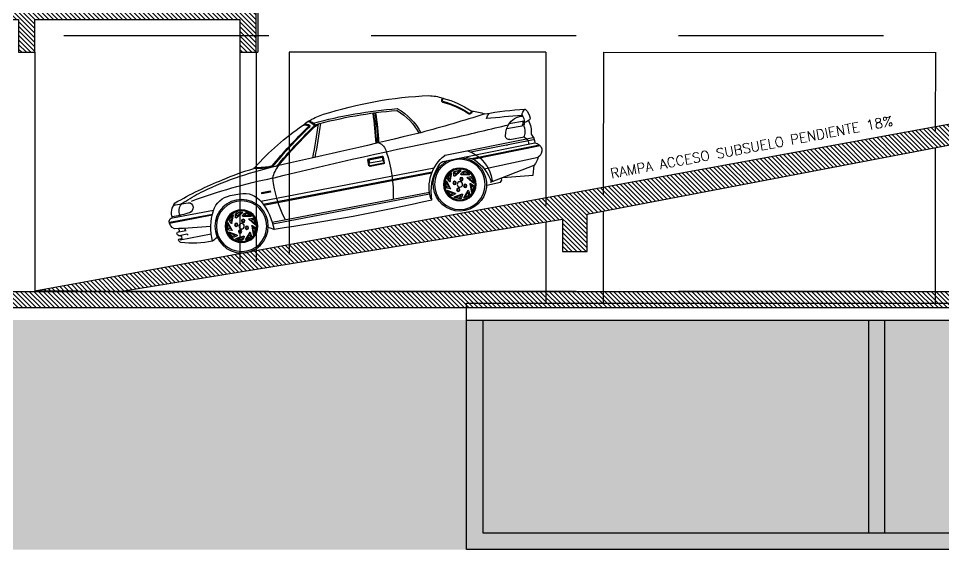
# Model space of a CAD drawing. Header units: metres. Extents: x 126 to 596, y -539 to -70.
# Drawn here: x 251.07 to 262.35, y -403.37 to -396.88 of the extents above; entities that cross this region are included whole.
import ezdxf

# ---------------------------------------------------------------- set-up
doc = ezdxf.new("R2010")
doc.units = ezdxf.units.M
doc.header["$LTSCALE"] = 10
doc.linetypes.add('CENTRO', pattern=[2, 1.25, -0.25, 0.25, -0.25])
doc.linetypes.add('HIDDEN', pattern=[0.375, 0.25, -0.125])
for name, color, linetype in [('-SAN 8', 8, 'CENTRO'), ('0.1', 1, 'Continuous'), ('01', 1, 'Continuous'), ('02', 2, 'Continuous'), ('_ARQ-equipamiento', 8, 'Continuous'), ('A- Estructura', 5, 'Continuous'), ('A- Hatch Hormigon', 255, 'Continuous'), ('Dr Ejes en bloque', 4, 'Continuous'), ('PISO', 251, 'Continuous'), ('Texto', 3, 'Continuous')]:
    doc.layers.add(name, color=color, linetype=linetype)
doc.styles.add('T12', font='romans.shx', dxfattribs={"height": 0.12})

# ---------------------------------------------------------------- blocks, each defined once
blk = doc.blocks.new('Cabrioc')
for p, q in [((-2.019, 0.923), (-2.204, 0.923)), ((-1.979, 0.869), (-2.19, 0.869)), ((-0.431, 0.815), (-0.431, 0.741)), ((-0.425, 0.815), (-0.425, 0.741)), ((-0.254, 0.826), (-0.42, 0.826)), ((-0.254, 0.819), (-0.42, 0.819)), ((-0.254, 0.812), (-0.42, 0.812)), ((-0.42, 0.812), (-0.42, 0.773)), ((-0.254, 0.812), (-0.254, 0.773)), ((-0.249, 0.741), (-0.249, 0.815)), ((-0.242, 0.741), (-0.242, 0.815)), ((-1.177, 0.692), (-2.273, 0.701)), ((-1.493, 0.672), (-2.273, 0.679)), ((-1.991, 0.731), (-2.167, 0.731)), ((-0.254, 0.773), (-0.42, 0.773)), ((-0.42, 0.737), (-0.254, 0.737)), ((-0.42, 0.73), (-0.254, 0.73)), ((1.488, 0.701), (1.369, 0.701)), ((-1.501, 0.582), (-2.338, 0.589)), ((-1.487, 0.591), (-2.332, 0.598)), ((-1.135, 0.624), (-2.282, 0.634)), ((1.136, 0.566), (-1.018, 0.566)), ((1.105, 0.666), (1, 0.666)), ((1, 0.666), (1, 0.649)), ((1, 0.649), (1.105, 0.649)), ((1.105, 0.649), (1.105, 0.666)), ((2.233, 0.566), (1.721, 0.566)), ((-1.614, 0.441), (-2.289, 0.454)), ((-1.324, 0.431), (-1.355, 0.455)), ((-1.241, 0.421), (-1.335, 0.473)), ((-1.259, 0.44), (-1.316, 0.471)), ((-1.257, 0.443), (-1.261, 0.466)), ((-1.236, 0.425), (-1.244, 0.463)), ((-1.179, 0.365), (-1.218, 0.464)), ((1.113, 0.521), (-0.985, 0.521)), ((1.108, 0.51), (-0.977, 0.51)), ((1.388, 0.431), (1.357, 0.455)), ((1.47, 0.421), (1.376, 0.473)), ((1.452, 0.44), (1.395, 0.471)), ((1.455, 0.443), (1.45, 0.466)), ((1.475, 0.425), (1.467, 0.463)), ((1.533, 0.365), (1.493, 0.464)), ((2.278, 0.521), (1.744, 0.521)), ((2.278, 0.51), (1.75, 0.51)), ((-1.659, 0.263), (-2.222, 0.368)), ((-2.186, 0.251), (-2.222, 0.368)), ((-1.392, 0.374), (-1.459, 0.29)), ((-1.414, 0.359), (-1.454, 0.309)), ((-1.415, 0.362), (-1.439, 0.361)), ((-1.395, 0.379), (-1.434, 0.378)), ((-1.325, 0.425), (-1.43, 0.404)), ((-1.351, 0.428), (-1.414, 0.415)), ((-1.351, 0.431), (-1.369, 0.446)), ((-1.181, 0.391), (-1.204, 0.451)), ((-1.177, 0.391), (-1.166, 0.411)), ((-1.173, 0.364), (-1.154, 0.399)), ((-1.168, 0.281), (-1.134, 0.382)), ((-1.152, 0.303), (-1.132, 0.363)), ((1.319, 0.374), (1.253, 0.29)), ((1.297, 0.359), (1.257, 0.309)), ((1.296, 0.362), (1.272, 0.361)), ((1.317, 0.379), (1.277, 0.378)), ((1.386, 0.425), (1.281, 0.404)), ((1.36, 0.428), (1.297, 0.415)), ((1.361, 0.431), (1.342, 0.446)), ((1.531, 0.391), (1.507, 0.451)), ((1.534, 0.391), (1.545, 0.411)), ((1.538, 0.364), (1.557, 0.399)), ((1.544, 0.281), (1.578, 0.382)), ((1.559, 0.303), (1.579, 0.363)), ((2.188, 0.386), (2.098, 0.386)), ((2.188, 0.341), (2.098, 0.341)), ((-1.817, 0.292), (-2.186, 0.251)), ((-1.801, 0.28), (-1.801, 0.289)), ((-1.801, 0.261), (-1.801, 0.28)), ((-1.782, 0.243), (-1.801, 0.261)), ((-1.607, 0.236), (-1.782, 0.243)), ((-1.416, 0.294), (-1.445, 0.268)), ((-1.421, 0.267), (-1.438, 0.252)), ((-1.417, 0.266), (-1.416, 0.202)), ((-1.41, 0.291), (-1.408, 0.184)), ((-1.213, 0.21), (-1.122, 0.266)), ((-1.187, 0.216), (-1.132, 0.25)), ((-1.163, 0.277), (-1.127, 0.291)), ((-1.15, 0.3), (-1.128, 0.309)), ((1.047, 0.285), (-0.905, 0.285)), ((1.044, 0.263), (-0.903, 0.263)), ((1.296, 0.294), (1.266, 0.268)), ((1.291, 0.267), (1.273, 0.252)), ((1.294, 0.266), (1.296, 0.202)), ((1.301, 0.291), (1.304, 0.184)), ((1.498, 0.21), (1.59, 0.266)), ((1.524, 0.216), (1.579, 0.25)), ((1.548, 0.277), (1.584, 0.291)), ((1.562, 0.3), (1.583, 0.309)), ((2.189, 0.285), (1.805, 0.285)), ((2.188, 0.299), (2.169, 0.299)), ((-1.377, 0.215), (-1.383, 0.176)), ((-1.371, 0.217), (-1.3, 0.136)), ((-1.364, 0.192), (-1.367, 0.168)), ((-1.36, 0.193), (-1.318, 0.144)), ((-1.297, 0.18), (-1.276, 0.146)), ((-1.293, 0.185), (-1.187, 0.169)), ((-1.271, 0.17), (-1.259, 0.15)), ((-1.269, 0.173), (-1.206, 0.163)), ((-1.212, 0.204), (-1.175, 0.192)), ((-1.187, 0.213), (-1.165, 0.206)), ((1.334, 0.215), (1.329, 0.176)), ((1.34, 0.217), (1.411, 0.136)), ((1.348, 0.192), (1.344, 0.168)), ((1.351, 0.193), (1.393, 0.144)), ((1.415, 0.18), (1.435, 0.146)), ((1.418, 0.185), (1.524, 0.169)), ((1.44, 0.17), (1.452, 0.15)), ((1.442, 0.173), (1.505, 0.163)), ((1.499, 0.204), (1.536, 0.192)), ((1.524, 0.213), (1.547, 0.206))]:
    blk.add_line(p, q)
for centre, radius in [((-1.288, 0.308), 0.308), ((1.423, 0.308), 0.326), ((1.423, 0.308), 0.308), ((-1.288, 0.308), 0.2), ((-1.288, 0.308), 0.187), ((1.423, 0.308), 0.2), ((1.423, 0.308), 0.187), ((-1.319, 0.368), 0.0203), ((-1.319, 0.368), 0.0135), ((-1.288, 0.308), 0.033), ((-1.228, 0.338), 0.0203), ((-1.228, 0.338), 0.0135), ((1.392, 0.368), 0.0203), ((1.392, 0.368), 0.0135), ((1.423, 0.308), 0.033), ((1.483, 0.338), 0.0203), ((1.483, 0.338), 0.0135), ((-1.348, 0.277), 0.0203), ((-1.348, 0.277), 0.0135), ((-1.257, 0.248), 0.0203), ((-1.257, 0.248), 0.0135), ((1.363, 0.277), 0.0203), ((1.363, 0.277), 0.0135), ((1.454, 0.248), 0.0203), ((1.454, 0.248), 0.0135)]:
    blk.add_circle(centre, radius)
for centre, radius, start, end in [((-0.4, -3.36), 4.857, 83.0689, 98.5116), ((-0.85, 0.432), 1.041, 114.858, 135.4104), ((-1.282, 1.37), 0.0124, 77.4781, 161.1691), ((-1.302, 1.35), 0.0299, 347.7909, 61.9251), ((-1.029, 0.974), 0.478, 100.851, 121.5539), ((-1.302, 1.35), 0.0389, 350.0796, 54.5833), ((-0.227, 0.797), 0.745, 131.0794, 162.8542), ((-0.709, 1.35), 0.0112, 96.465, 131.0794), ((-0.114, -3.902), 5.297, 85.2323, 96.465), ((-0.114, -3.902), 5.274, 85.3605, 96.3959), ((4.728, 1.65), 5.18, 183.186, 187.2798), ((4.728, 1.65), 5.171, 183.186, 187.2967), ((4.728, 1.65), 5.153, 183.186, 187.3307), ((4.728, 1.65), 5.144, 183.186, 187.3478), ((0.122, 0.824), 0.641, 68.728, 84.2805), ((8.718, 4.298), 8.972, 199.1163, 201.8192), ((0.231, 1.216), 0.144, 51.0672, 82.1073), ((8.718, 4.298), 8.945, 199.1903, 201.8952), ((0.334, 1.348), 0.0225, 149.5592, 236.9277), ((0.443, 1.284), 0.149, 117.3147, 149.5592), ((0.349, 1.351), 0.0225, 144.2434, 236.8235), ((0.443, 1.284), 0.138, 112.6905, 144.2434), ((0.316, 1.222), 0.203, 54.602, 79.0008), ((0.384, 1.356), 0.0112, 129.5518, 236.5783), ((0.443, 1.284), 0.104, 95.3706, 129.5518), ((0.404, 1.356), 0.0112, 118.532, 236.4237), ((0.443, 1.284), 0.0931, 77.4466, 118.532), ((0.427, 1.334), 0.0539, 49.2157, 83.0288), ((-0.846, -1.601), 3.251, 52.5659, 66.2982), ((-0.85, 0.432), 1.005, 114.858, 135.4104), ((-0.85, 0.432), 0.996, 114.9233, 135.3701), ((-1.275, 1.345), 0.0112, 294.9233, 350.0796), ((-0.227, 0.797), 0.722, 131.5834, 162.8542), ((-0.701, 1.33), 0.009, 96.3959, 131.5834), ((-3.037, -3.827), 6.154, 50.9248, 56.9277), ((-3.037, -3.827), 6.165, 50.7892, 56.8235), ((-3.037, -3.827), 6.199, 50.3698, 56.5783), ((-3.037, -3.827), 6.21, 50.4059, 56.4237), ((-1.351, 0.384), 0.815, 107.8567, 119.2298), ((-1.596, 1.159), 0.0055, 44.4291, 170.5949), ((-1.57, 1.159), 0.0307, 178.0247, 279.5001), ((-1.57, 1.159), 0.0217, 169.3491, 281.4716), ((-1.567, 1.139), 0.0112, 279.5001, 315.3701), ((-2.058, 0.936), 0.225, 147.4347, 178.9755), ((-2.238, 1.051), 0.0112, 96.8281, 147.4347), ((-1.674, -3.659), 4.755, 90.9098, 96.8281), ((-2.35, 0.926), 0.175, 22.7967, 50.8949), ((-3.69, 17.408), 16.483, 275.2267, 276.7288), ((-1.953, 0.926), 0.225, 30.1565, 48.3349), ((0.507, 20.101), 19.139, 263.2288, 265.6653), ((3.828, 104.515), 103.608, 267.3628, 268.34647), ((-2.271, 0.94), 0.0112, 178.9755, 205.073), ((-2.249, 0.95), 0.0355, 205.073, 258.4513), ((-2, 0.831), 0.269, 161.7461, 198.2539), ((-2.161, 1.187), 0.288, 250.6614, 261.9945), ((-2.058, 0.936), 0.147, 154.3404, 194.1564), ((-2.165, 0.783), 0.202, 39.0562, 99.3403), ((-2.105, 0.917), 0.0797, 173.9455, 216.3362), ((-5.017, -76.34), 77.309, 87.26837, 87.7691), ((-2.225, 0.727), 0.285, 11.8126, 40.299), ((-0.334, 0.867), 0.148, 121.1404, 179.024), ((0.742, -3.25), 4.201, 75.3257, 88.6813), ((0.639, 0.702), 0.318, 20.5556, 51.1483), ((0.938, 1.789), 0.843, 265.5172, 284.01), ((0.938, 1.789), 0.832, 268.8473, 283.3926), ((1.13, 0.967), 0.0127, 17.9234, 86.9543), ((0.932, -1.69), 2.669, 76.7403, 85.4781), ((0.752, -3.238), 4.221, 70.4292, 79.1854), ((-2.151, 0.905), 0.0496, 185.9648, 223.3488), ((-2, 0.831), 0.192, 167.8703, 208.6423), ((-1.563, -45.047), 45.929, 86.8801, 89.7127), ((1.148, 0.65), 1.644, 172.3493, 192.833), ((-0.42, 0.815), 0.0112, 90, 180), ((-0.42, 0.815), 0.0045, 90, 180), ((-0.254, 0.815), 0.0112, 0, 90), ((-0.254, 0.815), 0.0045, 0, 90), ((-0.417, 0.683), 1.36, 342.988, 5.5188), ((0.881, -5.722), 6.537, 80.4687, 89.5128), ((1.347, -0.932), 1.805, 67.6073, 75.4738), ((-2.118, 0.654), 0.166, 146.0895, 186.919), ((-2.118, 0.654), 0.0884, 127.1257, 193.5067), ((-2.178, 0.733), 0.0112, 307.1257, 28.6423), ((-1.991, 0.776), 0.045, 270, 11.8126), ((-1.233, 0.302), 0.452, 119.9214, 183.3967), ((-1.177, 0.681), 0.0112, 62.6405, 89.506), ((-1.401, 0.249), 0.497, 354.6148, 62.6405), ((-0.42, 0.741), 0.0112, 180, 270), ((-0.42, 0.741), 0.0045, 180, 270), ((-0.254, 0.741), 0.0045, 270, 0), ((-0.254, 0.741), 0.0112, 270, 0), ((1.369, 0.431), 0.27, 90, 153.2559), ((1.488, 0.431), 0.27, 28.6097, 90), ((2.029, 0.654), 0.0687, 128.6577, 277.1751), ((2.13, -0.799), 1.514, 87.7081, 95.479), ((2.011, 0.61), 0.129, 339.9877, 79.5668), ((2.039, 0.59), 0.196, 353.0041, 49.5687), ((-2.255, 0.543), 0.0952, 106.7446, 248.9602), ((-2.225, 0.727), 0.285, 346.3486, 349.7527), ((-1.141, 0.194), 0.534, 135.73, 172.5724), ((-1.288, 0.308), 0.326, 102.6798, 76.3323), ((-1.273, 0.235), 0.415, 109.4864, 127.0394), ((-1.224, 0.439), 0.205, 38.2889, 64.2263), ((-1.511, 0.176), 0.594, 0.7773, 41.0717), ((2.208, 2.681), 2.102, 265.3404, 270.7209), ((2.239, 0.527), 0.04, 8.5204, 97.7399), ((-2.078, 0.55), 0.232, 204.5907, 231.8067), ((-1.239, 0.253), 0.246, 124.3442, 141.4881), ((-1.367, 0.44), 0.0194, 51.6265, 124.3442), ((-1.285, 0.234), 0.246, 84.3442, 101.4881), ((-1.286, 0.328), 0.148, 84.3442, 101.4881), ((-1.315, 0.472), 0.000778, 101.4881, 241.399), ((-1.273, 0.463), 0.0117, 11.6265, 84.3442), ((-1.263, 0.46), 0.0194, 11.6265, 84.3442), ((-1.334, 0.249), 0.246, 44.3442, 61.4881), ((-1.203, 0.451), 0.000778, 61.4881, 201.399), ((-1.274, 0.322), 0.148, 44.3442, 61.4881), ((1.859, 0.184), 0.819, 153.2559, 179.2508), ((1.473, 0.253), 0.246, 124.3442, 141.4881), ((1.345, 0.44), 0.0194, 51.6265, 124.3442), ((1.426, 0.234), 0.246, 84.3442, 101.4881), ((1.396, 0.472), 0.000778, 101.4881, 241.399), ((1.425, 0.328), 0.148, 84.3442, 101.4881), ((1.439, 0.463), 0.0117, 11.6265, 84.3442), ((1.448, 0.46), 0.0194, 11.6265, 84.3442), ((1.378, 0.249), 0.246, 44.3442, 61.4881), ((1.508, 0.451), 0.000778, 61.4881, 201.399), ((1.438, 0.322), 0.148, 44.3442, 61.4881), ((1.132, 0.237), 0.675, 356.4204, 28.6097), ((2.178, 0.517), 0.102, 303.0901, 9.5869), ((-1.215, 0.297), 0.246, 164.3442, 181.4881), ((-1.308, 0.313), 0.148, 164.3442, 181.4881), ((-1.433, 0.358), 0.0194, 91.6265, 164.3442), ((-1.439, 0.35), 0.0117, 91.6265, 164.3442), ((-1.3, 0.324), 0.148, 124.3442, 141.4881), ((-1.415, 0.416), 0.000778, 141.4881, 281.399), ((-1.415, 0.36), 0.00194, 321.399, 91.6265), ((-1.394, 0.376), 0.00324, 321.399, 91.6265), ((-1.376, 0.437), 0.0117, 51.6265, 124.3442), ((-1.352, 0.43), 0.00194, 281.399, 51.6265), ((-1.326, 0.428), 0.00324, 281.399, 51.6265), ((-1.258, 0.442), 0.00194, 241.399, 11.6265), ((-1.239, 0.424), 0.00324, 241.399, 11.6265), ((-1.179, 0.392), 0.00194, 201.399, 331.6265), ((-1.176, 0.366), 0.00324, 201.399, 331.6265), ((-1.176, 0.417), 0.0117, 331.6265, 44.3442), ((-1.171, 0.408), 0.0194, 331.6265, 44.3442), ((-1.131, 0.363), 0.000778, 21.4881, 161.399), ((-1.36, 0.292), 0.246, 4.3442, 21.4881), ((-1.268, 0.309), 0.148, 4.3442, 21.4881), ((1.496, 0.297), 0.246, 164.3442, 181.4881), ((1.404, 0.313), 0.148, 164.3442, 181.4881), ((1.278, 0.358), 0.0194, 91.6265, 164.3442), ((1.273, 0.35), 0.0117, 91.6265, 164.3442), ((1.412, 0.324), 0.148, 124.3442, 141.4881), ((1.297, 0.416), 0.000778, 141.4881, 281.399), ((1.296, 0.36), 0.00194, 321.399, 91.6265), ((1.317, 0.376), 0.00324, 321.399, 91.6265), ((1.335, 0.437), 0.0117, 51.6265, 124.3442), ((1.359, 0.43), 0.00194, 281.399, 51.6265), ((1.386, 0.428), 0.00324, 281.399, 51.6265), ((1.453, 0.442), 0.00194, 241.399, 11.6265), ((1.472, 0.424), 0.00324, 241.399, 11.6265), ((1.532, 0.392), 0.00194, 201.399, 331.6265), ((1.536, 0.366), 0.00324, 201.399, 331.6265), ((1.535, 0.417), 0.0117, 331.6265, 44.3442), ((1.54, 0.408), 0.0194, 331.6265, 44.3442), ((1.58, 0.363), 0.000778, 21.4881, 161.399), ((1.351, 0.292), 0.246, 4.3442, 21.4881), ((1.443, 0.309), 0.148, 4.3442, 21.4881), ((1.254, 6.349), 5.998, 275.1578, 279.3996), ((2.113, 0.315), 0.0304, 118.8336, 166.6386), ((2.124, 0.404), 0.0194, 157.0689, 247.0117), ((2.194, 0.313), 0.0287, 78.9014, 258.9014), ((2.211, 0.407), 0.0307, 148.0854, 222.9106), ((2.191, 0.363), 0.0234, 291.4517, 97.3969), ((-1.454, 0.309), 0.000778, 181.4881, 321.399), ((-1.432, 0.253), 0.0194, 131.6265, 204.3442), ((-1.225, 0.347), 0.246, 204.3442, 221.4881), ((-1.43, 0.243), 0.0117, 131.6265, 204.3442), ((-1.306, 0.299), 0.148, 204.3442, 221.4881), ((-1.419, 0.266), 0.00194, 1.399, 131.6265), ((-1.413, 0.291), 0.00324, 1.399, 131.6265), ((-1.165, 0.28), 0.00324, 161.399, 291.6265), ((-1.353, 0.342), 0.246, 324.3442, 341.4881), ((-1.15, 0.302), 0.00194, 161.399, 291.6265), ((-1.271, 0.296), 0.148, 324.3442, 341.4881), ((-1.132, 0.249), 0.000778, 341.4881, 121.399), ((-1.132, 0.32), 0.0117, 291.6265, 4.3442), ((-1.134, 0.31), 0.0194, 291.6265, 4.3442), ((1.423, -0.366), 0.679, 117.9055, 124.2769), ((1.257, 0.309), 0.000778, 181.4881, 321.399), ((1.279, 0.253), 0.0194, 131.6265, 204.3442), ((1.486, 0.347), 0.246, 204.3442, 221.4881), ((1.281, 0.243), 0.0117, 131.6265, 204.3442), ((1.405, 0.299), 0.148, 204.3442, 221.4881), ((1.292, 0.266), 0.00194, 1.399, 131.6265), ((1.298, 0.291), 0.00324, 1.399, 131.6265), ((1.547, 0.28), 0.00324, 161.399, 291.6265), ((1.358, 0.342), 0.246, 324.3442, 341.4881), ((1.561, 0.302), 0.00194, 161.399, 291.6265), ((1.44, 0.296), 0.148, 324.3442, 341.4881), ((1.579, 0.249), 0.000778, 341.4881, 121.399), ((1.579, 0.32), 0.0117, 291.6265, 4.3442), ((1.577, 0.31), 0.0194, 291.6265, 4.3442), ((1.423, -0.366), 0.679, 55.7231, 62.0945), ((1.831, 1.35), 1.155, 268.729, 288.0028), ((2.184, 0.266), 0.0329, 35.5032, 82.1555), ((2.164, 0.292), 0.0472, 301.2489, 351.9365), ((-1.416, 0.202), 0.000778, 221.4881, 1.399), ((-1.363, 0.173), 0.0194, 171.6265, 244.3442), ((-1.374, 0.215), 0.00324, 41.399, 171.6265), ((-1.265, 0.378), 0.246, 244.3442, 261.4881), ((-1.356, 0.167), 0.0117, 171.6265, 244.3442), ((-1.362, 0.191), 0.00194, 41.399, 171.6265), ((-1.297, 0.289), 0.148, 244.3442, 261.4881), ((-1.318, 0.144), 0.000778, 261.4881, 41.399), ((-1.294, 0.181), 0.00324, 81.399, 211.6265), ((-1.259, 0.156), 0.0194, 211.6265, 284.3442), ((-1.27, 0.171), 0.00194, 81.399, 211.6265), ((-1.249, 0.156), 0.0117, 211.6265, 284.3442), ((-1.316, 0.376), 0.246, 284.3442, 301.4881), ((-1.283, 0.288), 0.148, 284.3442, 301.4881), ((-1.211, 0.207), 0.00324, 121.399, 251.6265), ((-1.206, 0.163), 0.000778, 301.4881, 81.399), ((-1.186, 0.215), 0.00194, 121.399, 251.6265), ((-1.169, 0.21), 0.0194, 251.6265, 324.3442), ((-1.161, 0.217), 0.0117, 251.6265, 324.3442), ((-0.071, 23.288), 23.119, 267.9029, 272.7557), ((1.295, 0.202), 0.000778, 221.4881, 1.399), ((1.348, 0.173), 0.0194, 171.6265, 244.3442), ((1.338, 0.215), 0.00324, 41.399, 171.6265), ((1.446, 0.378), 0.246, 244.3442, 261.4881), ((1.356, 0.167), 0.0117, 171.6265, 244.3442), ((1.35, 0.191), 0.00194, 41.399, 171.6265), ((1.415, 0.289), 0.148, 244.3442, 261.4881), ((1.393, 0.144), 0.000778, 261.4881, 41.399), ((1.417, 0.181), 0.00324, 81.399, 211.6265), ((1.452, 0.156), 0.0194, 211.6265, 284.3442), ((1.442, 0.171), 0.00194, 81.399, 211.6265), ((1.462, 0.156), 0.0117, 211.6265, 284.3442), ((1.396, 0.376), 0.246, 284.3442, 301.4881), ((1.428, 0.288), 0.148, 284.3442, 301.4881), ((1.5, 0.207), 0.00324, 121.399, 251.6265), ((1.505, 0.163), 0.000778, 301.4881, 81.399), ((1.525, 0.215), 0.00194, 121.399, 251.6265), ((1.542, 0.21), 0.0194, 251.6265, 324.3442), ((1.55, 0.217), 0.0117, 251.6265, 324.3442)]:
    blk.add_arc(centre, radius, start, end)
blk = doc.blocks.new('niveles')
at = {"layer": 'PISO', "linetype": 'HIDDEN'}
for p, q in [((572.165, -298.214), (533.455, -298.214)), ((572.165, -301.334), (533.455, -301.334))]:
    blk.add_line(p, q, dxfattribs=at)

msp = doc.modelspace()

# ---------------------------------------------------------------- hatches: boundary and pattern name
at = {"layer": '-SAN 8', "transparency": 33554508}
h = msp.add_hatch(dxfattribs=at)
h.set_pattern_fill('AR-PARQ1', color=256, scale=0.0015, angle=45, style=0)
h.set_pattern_definition([(135, (113.97, -14.054), (-0.64657844, 0), [0.4572, -0.4572]), (135, (114.0239, -14.0001), (-0.64657844, 0), [0.4572, -0.4572]), (135, (114.07777, -13.9462), (-0.64657844, 0), [0.4572, -0.4572]), (135, (114.13165, -13.89233), (-0.64657844, 0), [0.4572, -0.4572]), (135, (114.18553, -13.83845), (-0.64657844, 0), [0.4572, -0.4572]), (135, (114.2394, -13.78457), (-0.64657844, 0), [0.4572, -0.4572]), (135, (114.2933, -13.7307), (-0.64657844, 0), [0.4572, -0.4572]), (45, (113.6467, -13.7307), (0.64657844, 0), [0.4572, -0.4572]), (45, (113.59284, -13.6768), (0.64657844, 0), [0.4572, -0.4572]), (45, (113.53895, -13.62293), (0.64657844, 0), [0.4572, -0.4572]), (45, (113.48507, -13.56904), (0.64657844, 0), [0.4572, -0.4572]), (45, (113.4312, -13.51516), (0.64657844, 0), [0.4572, -0.4572]), (45, (113.3773, -13.4613), (0.64657844, 0), [0.4572, -0.4572]), (45, (113.32343, -13.4074), (0.64657844, 0), [0.4572, -0.4572])])
h.paths.add_polyline_path([(266.534, -400.567), (272.222, -400.567), (272.222, -403.365), (266.534, -403.365)])
h.paths.add_polyline_path([(238.671, -400.565), (266.534, -400.565), (266.534, -403.365), (238.671, -403.365)])
at = {"layer": 'A- Hatch Hormigon', "transparency": 33554687}
h = msp.add_hatch(dxfattribs=at)
h.set_pattern_fill('ANSI31', color=1, scale=0.0125, angle=-90)
h.set_pattern_definition([(315, (280.336697, -20), (0.0280633004, 0.0280633004), [])])
h.paths.add_polyline_path([(253.967, -396.695), (244.319, -396.695), (244.317, -396.894), (244.317, -397.295), (244.517, -397.295), (244.517, -396.894), (251.067, -396.895), (251.067, -397.295), (251.267, -397.295), (251.267, -396.895), (253.767, -396.895), (253.767, -397.295), (253.967, -397.295), (253.967, -396.895)])
h = msp.add_hatch(dxfattribs=at)
h.set_pattern_fill('ANSI31', color=1, scale=0.0125, angle=-90)
h.set_pattern_definition([(315, (180.336697, -20), (0.0280633004, 0.0280633004), [])])
h.paths.add_polyline_path([(268.316, -397.299), (268.316, -397.695), (268.616, -397.695), (268.616, -397.295), (272.212, -397.295), (272.212, -397.095), (268.316, -397.095), (261.393, -398.359), (261.404, -398.622), (262.452, -398.421), (262.452, -398.818), (262.752, -398.818), (262.752, -398.364)])
h.paths.add_polyline_path([(261.404, -398.622), (261.393, -398.359), (251.266, -400.214), (252.304, -400.214), (257.702, -399.331), (257.702, -399.727), (258.002, -399.727), (258.002, -399.273)])
h = msp.add_hatch(dxfattribs=at)
h.set_pattern_fill('ANSI31', color=1, scale=0.0125, angle=-90)
h.paths.add_polyline_path([(271.912, -400.415), (238.729, -400.415), (238.729, -400.214), (271.912, -400.214)])

# ---------------------------------------------------------------- linework, layer by layer
at = {"color": 5}
msp.add_line((256.533, -400.564, 0), (266.533, -400.565, 0), dxfattribs=at)
at = {"layer": '0.1'}
for p, q in [((254.368, -397.295, 0), (254.368, -399.765, 0)), ((257.501, -397.295, 0), (254.368, -397.295, 0)), ((257.501, -397.295, 0), (257.5, -399.166, 0)), ((258.201, -397.295, 0), (258.2, -399.032, 0)), ((258.201, -397.295, 0), (262.251, -397.297, 0)), ((262.251, -397.295, 0), (262.25, -398.256, 0)), ((262.25, -398.46, 0), (262.249, -400.365, 0)), ((258.2, -399.235, 0), (258.199, -400.365, 0)), ((257.5, -399.369, 0), (257.499, -400.365, 0))]:
    msp.add_line(p, q, dxfattribs=at)
at = {"layer": '01'}
for p, q in [((261.434, -400.566, 0), (261.434, -403.165, 0)), ((261.634, -403.165, 0), (261.634, -400.566, 0))]:
    msp.add_line(p, q, dxfattribs=at)
at = {"layer": '01', "elevation": 0}
for points in [[(256.533, -400.358), (266.534, -400.358), (266.534, -403.365), (256.533, -403.365)], [(266.334, -403.165), (256.733, -403.165), (256.733, -400.566), (266.334, -400.566)]]:
    msp.add_lwpolyline(points, close=True, dxfattribs=at)
at = {"layer": '02'}
for p in [(253.988, -393.765, 0), (253.967, -397.295, 0)]:
    msp.add_line(p, (253.988, -397.295, 0), dxfattribs=at)
at = {"layer": '02', "color": 1}
for p, q in [((251.267, -397.295, 0), (251.267, -400.214, 0)), ((253.767, -397.295, 0), (253.767, -399.88, 0)), ((253.967, -397.295, 0), (253.967, -399.842, 0))]:
    msp.add_line(p, q, dxfattribs=at)
at = {"layer": 'A- Estructura'}
for p, q in [((251.266, -400.209, 0), (268.316, -397.095, 0)), ((258.002, -399.273, 0), (262.452, -398.421, 0)), ((258.002, -399.727, 0), (258.002, -399.273, 0)), ((252.303, -400.214, 0), (257.702, -399.331, 0)), ((257.702, -399.331, 0), (257.702, -399.727, 0)), ((257.702, -399.727, 0), (258.002, -399.727, 0)), ((252.303, -400.214, 0), (251.266, -400.209, 0))]:
    msp.add_line(p, q, dxfattribs=at)
at = {"layer": 'A- Estructura', "elevation": 0}
msp.add_lwpolyline([(253.967, -396.695), (244.319, -396.695), (244.317, -396.894), (244.317, -396.894), (244.317, -397.295), (244.517, -397.295), (244.517, -396.894), (251.067, -396.895), (251.067, -397.295), (251.267, -397.295), (251.267, -396.895), (253.767, -396.895), (253.767, -397.295), (253.967, -397.295), (253.967, -396.695)], dxfattribs=at)
msp.add_lwpolyline([(271.912, -400.415), (238.729, -400.415), (238.729, -400.214), (271.912, -400.214)], close=True, dxfattribs=at)

# ---------------------------------------------------------------- block references
at = {"layer": '_ARQ-equipamiento', "xscale": -1, "rotation": 10.8490457752512}
msp.add_blockref('Cabrioc', (255.244, -399.453, 0), dxfattribs=at)
at = {"layer": 'Dr Ejes en bloque'}
msp.add_blockref('niveles', (-291.796, -98.881, 0), dxfattribs=at)

# ---------------------------------------------------------------- texts
at = {"layer": 'Texto', "style": 'T12'}
msp.add_text('RAMPA ACCESO SUBSUELO PENDIENTE 18%%%', height=0.12, rotation=10.6735, dxfattribs=at).set_placement((258.3, -398.837, 0))

doc.saveas('drawing.dxf')
